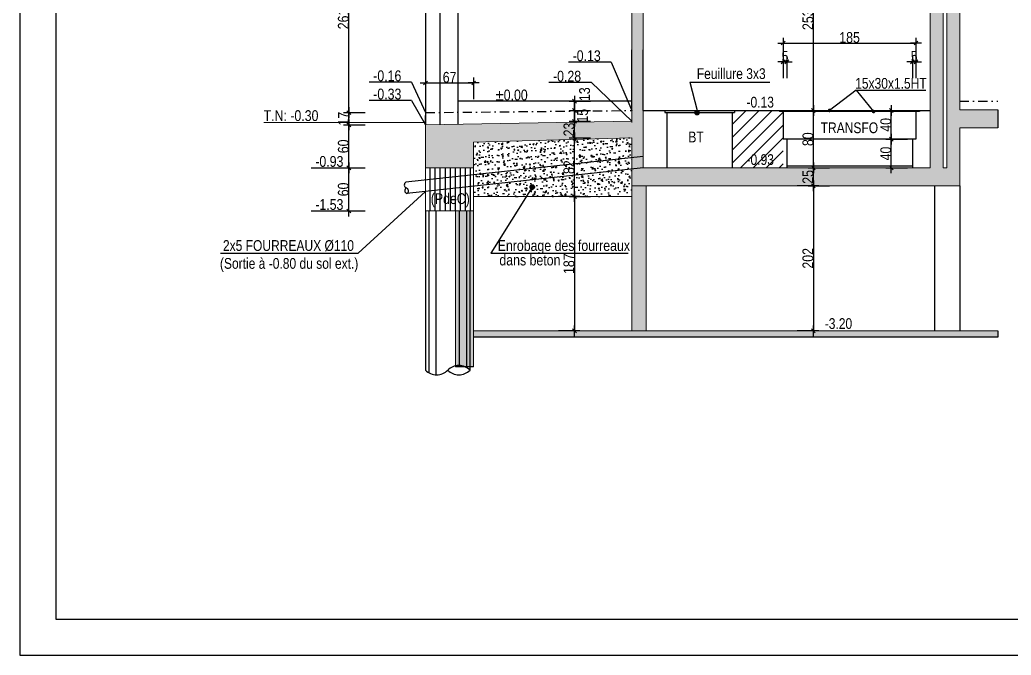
# Model space of a CAD drawing. Header units: centimetres. Extents: x 21705 to 42035, y -33238 to -31753.
# Drawn here: x 32216 to 33598, y -33238 to -32353 of the extents above; entities that cross this region are included whole.
import ezdxf
from ezdxf.enums import TextEntityAlignment as Align

# ---------------------------------------------------------------- set-up
doc = ezdxf.new("R2010")
doc.units = ezdxf.units.CM
doc.header["$LTSCALE"] = 25.4
doc.header["$PDMODE"] = 1
doc.header["$PDSIZE"] = -2
doc.linetypes.add('TIRETPTX2', pattern=[50.8, 25.4, -12.7, 0, -12.7])
for name, color, linetype in [('01_cote_gen', 4, 'Continuous'), ('01_fenetres', 171, 'Continuous'), ('01_linteaux', 2, 'Continuous'), ('01_poch_BN', 9, 'Continuous'), ('01_poch_murs', 253, 'Continuous'), ('01_resv', 32, 'Continuous'), ('01_texte', 230, 'Continuous'), ('AA_COTES', 2, 'Continuous')]:
    doc.layers.add(name, color=color, linetype=linetype)
doc.layers.add('01_murs_coup', color=5, linetype='Continuous', lineweight=60)
doc.styles.add('ARIAL NA', font='ARIALN.TTF')
doc.styles.add('MATTE_TXT', font='arial.ttf')
doc.styles.add('STYLE2', font='ARIALN.TTF')
doc.dimstyles.new('JB50', dxfattribs={"dimscale": 0.1, "dimtxt": 150, "dimasz": 15, "dimexe": 0.1, "dimexo": 0.1, "dimgap": 0.09, "dimtad": 1, "dimdec": 1, "dimdsep": 46, "dimtxsty": 'STYLE2', "dimblk1": 'BOND_G', "dimblk2": 'BOND_D', "dimsah": 1, "dimcen": 1.5, "dimdle": 0.01, "dimse1": 1, "dimse2": 1, "dimclrd": 4, "dimclre": 2, "dimclrt": 6, "dimazin": 2, "dimtfac": 2.333333, "dimtdec": 1, "dimtix": 1, "dimtmove": 2, "dimatfit": 3, "dimldrblk": 'BOND_G', "dimfxl": 1, "dimtolj": 1, "dimtzin": 0, "dimarcsym": 0})
pattern_1 = [(50, (5330.426, -2959.365), (18.218467, -1.5939086), [1.905, -20.955]), (355, (5330.426, -2959.365), (-3.524342, 19.1056845), [1.524, -16.764058]), (100.451445, (5331.944, -2959.498), (14.694125, 17.511775), [1.619001, -17.8090245]), (46.1842, (5330.426, -2954.285), (27.107904, -4.204233), [2.8575, -31.4325]), (96.63556, (5332.685, -2954.636), (23.740413, 24.742612), [2.428502, -26.71356]), (351.18415, (5330.426, -2954.285), (23.740413, 24.742612), [2.285997, -25.145973]), (21, (5332.966, -2955.555), (15.161439, -10.22652), [1.905, -20.955]), (326, (5332.966, -2955.555), (6.180203, 18.418797), [1.524, -16.764]), (71.451445, (5334.229, -2956.408), (21.341642, 8.192277), [1.619001, -17.808994]), (37.5, (5330.4255, -2959.3655), (0.3088603, 8.4555039), [0, -16.5608, 0, -17.018, 0, -16.8275]), (7.5, (5330.426, -2959.3655), (6.6819663, 10.0180575), [0, -9.7028, 0, -16.1798, 0, -6.4135]), (327.5, (5324.7613, -2959.3655), (13.5590595, -0.5728744), [0, -6.35, 0, -19.812, 0, -26.289]), (317.5, (5322.221, -2959.365), (14.812918, 2.542649), [0, -8.255, 0, -13.1572, 0, -18.669])]

# ---------------------------------------------------------------- blocks, each defined once
blk = doc.blocks.new('BOND_G')
at = {"layer": 'AA_COTES', "color": 0}
for p, q in [((0, -5), (0, 15)), ((5, 0), (-5, 0)), ((1.77, 1.77), (-1.77, -1.77))]:
    blk.add_line(p, q, dxfattribs=at)
blk = doc.blocks.new('BOND_D')
at = {"layer": 'AA_COTES', "color": 0}
for p, q in [((5, 0), (-5, 0)), ((-1.77, -1.77), (1.77, 1.77)), ((0, 5), (0, -15))]:
    blk.add_line(p, q, dxfattribs=at)
blk = doc.blocks.new('*D244')
at = {"layer": '01_cote_gen', "color": 4, "lineweight": -2, "ltscale": 3, "transparency": 16777216}
blk.add_line((33322.2, -32557.4), (33322.2, -32480.4), dxfattribs=at)
at = {"layer": 'Defpoints', "color": 0, "ltscale": 3, "transparency": 16777216}
for p in [(33322.2, -32478.9), (33335, -32478.9), (33335, -32558.9)]:
    blk.add_point(p, dxfattribs=at)
at = {"layer": '01_cote_gen', "color": 4, "lineweight": -2, "ltscale": 3, "transparency": 16777216, "xscale": 1.5, "yscale": 1.5, "zscale": 1.5}
for name, p, rotation in [('BOND_D', (33322.2, -32478.9), 90), ('BOND_G', (33322.2, -32558.9), 270)]:
    blk.add_blockref(name, p, dxfattribs=dict(at, rotation=rotation))
at = {"layer": '01_cote_gen', "color": 6, "ltscale": 3, "transparency": 16777216, "insert": (33314.6, -32518.9), "char_height": 15, "attachment_point": 5, "rotation": 90, "style": 'STYLE2'}
blk.add_mtext('\\A1;80', dxfattribs=at)
blk = doc.blocks.new('*D245')
at = {"layer": '01_cote_gen', "color": 4, "lineweight": -2, "ltscale": 3, "transparency": 16777216}
blk.add_line((33322.2, -32582.4), (33322.2, -32560.4), dxfattribs=at)
at = {"layer": 'Defpoints', "color": 0, "ltscale": 3, "transparency": 16777216}
for p in [(33322.2, -32558.9), (33344.7, -32558.9), (33344.7, -32583.9)]:
    blk.add_point(p, dxfattribs=at)
at = {"layer": '01_cote_gen', "color": 4, "lineweight": -2, "ltscale": 3, "transparency": 16777216, "xscale": 1.5, "yscale": 1.5, "zscale": 1.5}
for name, p, rotation in [('BOND_D', (33322.2, -32558.9), 90), ('BOND_G', (33322.2, -32583.9), 270)]:
    blk.add_blockref(name, p, dxfattribs=dict(at, rotation=rotation))
at = {"layer": '01_cote_gen', "color": 6, "ltscale": 3, "transparency": 16777216, "insert": (33314.6, -32571.4), "char_height": 15, "attachment_point": 5, "rotation": 90, "style": 'STYLE2'}
blk.add_mtext('\\A1;25', dxfattribs=at)
blk = doc.blocks.new('*D246')
at = {"layer": '01_cote_gen', "color": 4, "lineweight": -2, "ltscale": 3, "transparency": 16777216}
blk.add_line((33322.2, -32585.4), (33322.2, -32784.4), dxfattribs=at)
at = {"layer": 'Defpoints', "color": 0, "ltscale": 3, "transparency": 16777216}
for p in [(33355.5, -32583.9), (33322.2, -32785.9), (33355.5, -32785.9)]:
    blk.add_point(p, dxfattribs=at)
at = {"layer": '01_cote_gen', "color": 4, "lineweight": -2, "ltscale": 3, "transparency": 16777216, "xscale": 1.5, "yscale": 1.5, "zscale": 1.5}
for name, p, rotation in [('BOND_G', (33322.2, -32583.9), 90), ('BOND_D', (33322.2, -32785.9), 270)]:
    blk.add_blockref(name, p, dxfattribs=dict(at, rotation=rotation))
at = {"layer": '01_cote_gen', "color": 6, "ltscale": 3, "transparency": 16777216, "insert": (33314.6, -32684.9), "char_height": 15, "attachment_point": 5, "rotation": 90, "style": 'STYLE2'}
blk.add_mtext('\\A1;202', dxfattribs=at)
blk = doc.blocks.new('*D247')
at = {"layer": '01_cote_gen', "color": 4, "lineweight": -2, "ltscale": 3, "transparency": 16777216}
blk.add_line((33322.2, -32477.4), (33322.2, -32227.4), dxfattribs=at)
at = {"layer": 'Defpoints', "color": 0, "ltscale": 3, "transparency": 16777216}
for p in [(33322.2, -32225.9), (33358.1, -32225.9), (33351.2, -32478.9)]:
    blk.add_point(p, dxfattribs=at)
at = {"layer": '01_cote_gen', "color": 4, "lineweight": -2, "ltscale": 3, "transparency": 16777216, "xscale": 1.5, "yscale": 1.5, "zscale": 1.5}
for name, p, rotation in [('BOND_D', (33322.2, -32225.9), 90), ('BOND_G', (33322.2, -32478.9), 270)]:
    blk.add_blockref(name, p, dxfattribs=dict(at, rotation=rotation))
at = {"layer": '01_cote_gen', "color": 6, "ltscale": 3, "transparency": 16777216, "insert": (33314.6, -32352.4), "char_height": 15, "attachment_point": 5, "rotation": 90, "style": 'STYLE2'}
blk.add_mtext('\\A1;253', dxfattribs=at)
blk = doc.blocks.new('*D337')
at = {"layer": '01_poch_murs', "color": 4, "lineweight": -2, "transparency": 16777216}
blk.add_line((32674.9, -32497.4), (32674.9, -32483.4), dxfattribs=at)
at = {"layer": 'Defpoints', "color": 0, "transparency": 16777216}
for p in [(32674.9, -32481.9), (32738.5, -32481.9), (32697.4, -32498.9)]:
    blk.add_point(p, dxfattribs=at)
at = {"layer": '01_poch_murs', "color": 4, "lineweight": -2, "transparency": 16777216, "xscale": 1.5, "yscale": 1.5, "zscale": 1.5}
for name, p, rotation in [('BOND_D', (32674.9, -32481.9), 90), ('BOND_G', (32674.9, -32498.9), 270)]:
    blk.add_blockref(name, p, dxfattribs=dict(at, rotation=rotation))
at = {"layer": '01_poch_murs', "color": 6, "transparency": 16777216, "insert": (32667.3, -32490.4), "char_height": 15, "attachment_point": 5, "rotation": 90, "style": 'STYLE2'}
blk.add_mtext('\\A1;17', dxfattribs=at)
blk = doc.blocks.new('*D338')
at = {"layer": '01_poch_murs', "color": 4, "lineweight": -2, "transparency": 16777216}
blk.add_line((32989.3, -32477.4), (32989.3, -32467.4), dxfattribs=at)
at = {"layer": 'Defpoints', "color": 0, "transparency": 16777216}
for p in [(32989.3, -32465.9), (33006.1, -32465.9), (33006.1, -32478.9)]:
    blk.add_point(p, dxfattribs=at)
at = {"layer": '01_poch_murs', "color": 4, "lineweight": -2, "transparency": 16777216, "xscale": 1.5, "yscale": 1.5, "zscale": 1.5}
for name, p, rotation in [('BOND_D', (32989.3, -32465.9), 90), ('BOND_G', (32989.3, -32478.9), 270)]:
    blk.add_blockref(name, p, dxfattribs=dict(at, rotation=rotation))
at = {"layer": '01_poch_murs', "color": 6, "transparency": 16777216, "insert": (33003.4, -32456.2), "char_height": 15, "attachment_point": 5, "rotation": 90, "style": 'STYLE2'}
blk.add_mtext('\\A1;13', dxfattribs=at)
blk = doc.blocks.new('*D332')
at = {"layer": '01_resv', "color": 4, "lineweight": -2, "ltscale": 3, "transparency": 16777216}
blk.add_line((32989.3, -32600.4), (32989.3, -32784.4), dxfattribs=at)
at = {"layer": 'Defpoints', "color": 0, "ltscale": 3, "transparency": 16777216}
for p in [(32971.9, -32598.9), (32989.3, -32785.9), (33081.6, -32785.9)]:
    blk.add_point(p, dxfattribs=at)
at = {"layer": '01_resv', "color": 4, "lineweight": -2, "ltscale": 3, "transparency": 16777216, "xscale": 1.5, "yscale": 1.5, "zscale": 1.5}
for name, p, rotation in [('BOND_G', (32989.3, -32598.9), 90), ('BOND_D', (32989.3, -32785.9), 270)]:
    blk.add_blockref(name, p, dxfattribs=dict(at, rotation=rotation))
at = {"layer": '01_resv', "color": 6, "ltscale": 3, "transparency": 16777216, "insert": (32981.6, -32692.4), "char_height": 15, "attachment_point": 5, "rotation": 90, "style": 'STYLE2'}
blk.add_mtext('\\A1;187', dxfattribs=at)
blk = doc.blocks.new('*D333')
at = {"layer": '01_resv', "color": 4, "lineweight": -2, "ltscale": 3, "transparency": 16777216}
blk.add_line((32989.3, -32597.4), (32989.3, -32518.4), dxfattribs=at)
at = {"layer": 'Defpoints', "color": 0, "ltscale": 3, "transparency": 16777216}
for p in [(32989.3, -32516.9), (32992.3, -32516.9), (33023.8, -32598.9)]:
    blk.add_point(p, dxfattribs=at)
at = {"layer": '01_resv', "color": 4, "lineweight": -2, "ltscale": 3, "transparency": 16777216, "xscale": 1.5, "yscale": 1.5, "zscale": 1.5}
for name, p, rotation in [('BOND_D', (32989.3, -32516.9), 90), ('BOND_G', (32989.3, -32598.9), 270)]:
    blk.add_blockref(name, p, dxfattribs=dict(at, rotation=rotation))
at = {"layer": '01_resv', "color": 6, "ltscale": 3, "transparency": 16777216, "insert": (32981.6, -32557.9), "char_height": 15, "attachment_point": 5, "rotation": 90, "style": 'STYLE2'}
blk.add_mtext('\\A1;82', dxfattribs=at)
blk = doc.blocks.new('*D334')
at = {"layer": '01_cote_gen', "color": 4, "lineweight": -2, "transparency": 16777216}
blk.add_line((32989.3, -32515.4), (32989.3, -32495.4), dxfattribs=at)
at = {"layer": 'Defpoints', "color": 0, "transparency": 16777216}
for p in [(32989.3, -32493.9), (33010.9, -32493.9), (33006.6, -32516.9)]:
    blk.add_point(p, dxfattribs=at)
at = {"layer": '01_cote_gen', "color": 4, "lineweight": -2, "transparency": 16777216, "xscale": 1.5, "yscale": 1.5, "zscale": 1.5}
for name, p, rotation in [('BOND_D', (32989.3, -32493.9), 90), ('BOND_G', (32989.3, -32516.9), 270)]:
    blk.add_blockref(name, p, dxfattribs=dict(at, rotation=rotation))
at = {"layer": '01_cote_gen', "color": 6, "transparency": 16777216, "insert": (32981.6, -32505.4), "char_height": 15, "attachment_point": 5, "rotation": 90, "style": 'STYLE2'}
blk.add_mtext('\\A1;23', dxfattribs=at)
blk = doc.blocks.new('*D335')
at = {"layer": '01_cote_gen', "color": 4, "lineweight": -2, "transparency": 16777216}
blk.add_line((32989.3, -32492.4), (32989.3, -32480.4), dxfattribs=at)
at = {"layer": 'Defpoints', "color": 0, "transparency": 16777216}
for p in [(32989.3, -32478.9), (33000.7, -32478.9), (33000.7, -32493.9)]:
    blk.add_point(p, dxfattribs=at)
at = {"layer": '01_cote_gen', "color": 4, "lineweight": -2, "transparency": 16777216, "xscale": 1.5, "yscale": 1.5, "zscale": 1.5}
for name, p, rotation in [('BOND_D', (32989.3, -32478.9), 90), ('BOND_G', (32989.3, -32493.9), 270)]:
    blk.add_blockref(name, p, dxfattribs=dict(at, rotation=rotation))
at = {"layer": '01_cote_gen', "color": 6, "transparency": 16777216, "insert": (33000.5, -32486.2), "char_height": 15, "attachment_point": 5, "rotation": 90, "style": 'STYLE2'}
blk.add_mtext('\\A1;15', dxfattribs=at)
blk = doc.blocks.new('*D339')
at = {"layer": '01_cote_gen', "color": 4, "lineweight": -2, "transparency": 16777216}
blk.add_line((32674.9, -32617.4), (32674.9, -32560.4), dxfattribs=at)
at = {"layer": 'Defpoints', "color": 0, "transparency": 16777216}
for p in [(32674.9, -32558.9), (32738.5, -32558.9), (32738.5, -32618.9)]:
    blk.add_point(p, dxfattribs=at)
at = {"layer": '01_cote_gen', "color": 4, "lineweight": -2, "transparency": 16777216, "xscale": 1.5, "yscale": 1.5, "zscale": 1.5}
for name, p, rotation in [('BOND_D', (32674.9, -32558.9), 90), ('BOND_G', (32674.9, -32618.9), 270)]:
    blk.add_blockref(name, p, dxfattribs=dict(at, rotation=rotation))
at = {"layer": '01_cote_gen', "color": 6, "transparency": 16777216, "insert": (32667.2, -32588.9), "char_height": 15, "attachment_point": 5, "rotation": 90, "style": 'STYLE2'}
blk.add_mtext('\\A1;60', dxfattribs=at)
blk = doc.blocks.new('*D336')
at = {"layer": '01_cote_gen', "color": 4, "lineweight": -2, "transparency": 16777216}
blk.add_line((32674.9, -32557.4), (32674.9, -32500.4), dxfattribs=at)
at = {"layer": 'Defpoints', "color": 0, "transparency": 16777216}
for p in [(32674.9, -32498.9), (32738.5, -32498.9), (32738.5, -32558.9)]:
    blk.add_point(p, dxfattribs=at)
at = {"layer": '01_cote_gen', "color": 4, "lineweight": -2, "transparency": 16777216, "xscale": 1.5, "yscale": 1.5, "zscale": 1.5}
for name, p, rotation in [('BOND_D', (32674.9, -32498.9), 90), ('BOND_G', (32674.9, -32558.9), 270)]:
    blk.add_blockref(name, p, dxfattribs=dict(at, rotation=rotation))
at = {"layer": '01_cote_gen', "color": 6, "transparency": 16777216, "insert": (32667.2, -32528.9), "char_height": 15, "attachment_point": 5, "rotation": 90, "style": 'STYLE2'}
blk.add_mtext('\\A1;60', dxfattribs=at)
blk = doc.blocks.new('*D340')
at = {"layer": '01_murs_coup', "color": 4, "linetype": 'Continuous', "lineweight": -2, "transparency": 16777216}
blk.add_line((32783.2, -32440.5), (32847.2, -32440.5), dxfattribs=at)
at = {"layer": 'Defpoints', "color": 0, "linetype": 'Continuous', "transparency": 16777216}
for p in [(32848.7, -32440.5), (32781.7, -32507.8), (32848.7, -32522.9)]:
    blk.add_point(p, dxfattribs=at)
at = {"layer": '01_murs_coup', "color": 4, "linetype": 'Continuous', "lineweight": -2, "transparency": 16777216, "xscale": 1.5, "yscale": 1.5, "zscale": 1.5, "rotation": 180}
blk.add_blockref('BOND_G', (32781.7, -32440.5), dxfattribs=at)
at = {"layer": '01_murs_coup', "color": 4, "linetype": 'Continuous', "lineweight": -2, "transparency": 16777216, "xscale": 1.5, "yscale": 1.5, "zscale": 1.5}
blk.add_blockref('BOND_D', (32848.7, -32440.5), dxfattribs=at)
at = {"layer": '01_murs_coup', "color": 6, "linetype": 'Continuous', "lineweight": 5, "transparency": 16777216, "insert": (32815.2, -32432.8), "char_height": 15, "attachment_point": 5, "style": 'STYLE2'}
blk.add_mtext('\\A1;67', dxfattribs=at)
blk = doc.blocks.new('*D341')
at = {"layer": '01_resv', "color": 4, "lineweight": -2, "ltscale": 0.5, "transparency": 16777216}
blk.add_line((32674.9, -32480.4), (32674.9, -32222.4), dxfattribs=at)
at = {"layer": 'Defpoints', "color": 0, "ltscale": 0.5, "transparency": 16777216}
for p in [(32674.9, -32220.9), (32789.7, -32220.9), (32697.4, -32481.9)]:
    blk.add_point(p, dxfattribs=at)
at = {"layer": '01_resv', "color": 4, "lineweight": -2, "ltscale": 0.5, "transparency": 16777216, "xscale": 1.5, "yscale": 1.5, "zscale": 1.5}
for name, p, rotation in [('BOND_D', (32674.9, -32220.9), 90), ('BOND_G', (32674.9, -32481.9), 270)]:
    blk.add_blockref(name, p, dxfattribs=dict(at, rotation=rotation))
at = {"layer": '01_resv', "color": 6, "ltscale": 0.5, "transparency": 16777216, "insert": (32667.2, -32351.4), "char_height": 15, "attachment_point": 5, "rotation": 90, "style": 'STYLE2'}
blk.add_mtext('\\A1;261', dxfattribs=at)
blk = doc.blocks.new('*D373')
at = {"layer": '01_poch_BN', "color": 4, "lineweight": -2, "ltscale": 0.5, "transparency": 16777216}
blk.add_line((33281.6, -32385), (33463.6, -32385), dxfattribs=at)
at = {"layer": 'Defpoints', "color": 0, "ltscale": 0.5, "transparency": 16777216}
for p in [(33465.1, -32385), (33280.1, -32490.5), (33465.1, -32485.1)]:
    blk.add_point(p, dxfattribs=at)
at = {"layer": '01_poch_BN', "color": 4, "lineweight": -2, "ltscale": 0.5, "transparency": 16777216, "xscale": 1.5, "yscale": 1.5, "zscale": 1.5, "rotation": 180}
blk.add_blockref('BOND_G', (33280.1, -32385), dxfattribs=at)
at = {"layer": '01_poch_BN', "color": 4, "lineweight": -2, "ltscale": 0.5, "transparency": 16777216, "xscale": 1.5, "yscale": 1.5, "zscale": 1.5}
blk.add_blockref('BOND_D', (33465.1, -32385), dxfattribs=at)
at = {"layer": '01_poch_BN', "color": 6, "ltscale": 0.5, "transparency": 16777216, "insert": (33372.6, -32377.3), "char_height": 15, "attachment_point": 5, "style": 'STYLE2'}
blk.add_mtext('\\A1;185', dxfattribs=at)
blk = doc.blocks.new('*D374')
at = {"layer": '01_poch_BN', "color": 4, "lineweight": -2, "ltscale": 0.5, "transparency": 16777216}
for p, q in [((33278.6, -32411.2), (33277.1, -32411.2)), ((33285.1, -32411.2), (33280.1, -32411.2)), ((33286.6, -32411.2), (33288.1, -32411.2))]:
    blk.add_line(p, q, dxfattribs=at)
at = {"layer": 'Defpoints', "color": 0, "ltscale": 0.5, "transparency": 16777216}
for p in [(33280.1, -32411.2), (33280.1, -32480.4), (33285.1, -32518.9)]:
    blk.add_point(p, dxfattribs=at)
at = {"layer": '01_poch_BN', "color": 4, "lineweight": -2, "ltscale": 0.5, "transparency": 16777216, "xscale": 1.5, "yscale": 1.5, "zscale": 1.5}
blk.add_blockref('BOND_D', (33280.1, -32411.2), dxfattribs=at)
at = {"layer": '01_poch_BN', "color": 4, "lineweight": -2, "ltscale": 0.5, "transparency": 16777216, "xscale": 1.5, "yscale": 1.5, "zscale": 1.5, "rotation": 180}
blk.add_blockref('BOND_G', (33285.1, -32411.2), dxfattribs=at)
at = {"layer": '01_poch_BN', "color": 6, "ltscale": 0.5, "transparency": 16777216, "insert": (33282.6, -32403.5), "char_height": 15, "attachment_point": 5, "style": 'STYLE2'}
blk.add_mtext('\\A1;5', dxfattribs=at)
blk = doc.blocks.new('*D375')
at = {"layer": '01_poch_BN', "color": 4, "lineweight": -2, "ltscale": 0.5, "transparency": 16777216}
for p, q in [((33458.6, -32411.2), (33457.1, -32411.2)), ((33465.1, -32411.2), (33460.1, -32411.2)), ((33466.6, -32411.2), (33468.1, -32411.2))]:
    blk.add_line(p, q, dxfattribs=at)
at = {"layer": 'Defpoints', "color": 0, "ltscale": 0.5, "transparency": 16777216}
for p in [(33460.1, -32403.7), (33465.1, -32399.9), (33460.1, -32411.2)]:
    blk.add_point(p, dxfattribs=at)
at = {"layer": '01_poch_BN', "color": 4, "lineweight": -2, "ltscale": 0.5, "transparency": 16777216, "xscale": 1.5, "yscale": 1.5, "zscale": 1.5}
blk.add_blockref('BOND_D', (33460.1, -32411.2), dxfattribs=at)
at = {"layer": '01_poch_BN', "color": 4, "lineweight": -2, "ltscale": 0.5, "transparency": 16777216, "xscale": 1.5, "yscale": 1.5, "zscale": 1.5, "rotation": 180}
blk.add_blockref('BOND_G', (33465.1, -32411.2), dxfattribs=at)
at = {"layer": '01_poch_BN', "color": 6, "ltscale": 0.5, "transparency": 16777216, "insert": (33462.6, -32403.5), "char_height": 15, "attachment_point": 5, "style": 'STYLE2'}
blk.add_mtext('\\A1;5', dxfattribs=at)
blk = doc.blocks.new('*D376')
at = {"layer": '01_poch_BN', "color": 4, "lineweight": -2, "ltscale": 0.5, "transparency": 16777216}
blk.add_line((33430.7, -32557.4), (33430.7, -32520.4), dxfattribs=at)
at = {"layer": 'Defpoints', "color": 0, "ltscale": 0.5, "transparency": 16777216}
for p in [(33430.7, -32518.9), (33460.1, -32518.9), (33460.1, -32558.9)]:
    blk.add_point(p, dxfattribs=at)
at = {"layer": '01_poch_BN', "color": 4, "lineweight": -2, "ltscale": 0.5, "transparency": 16777216, "xscale": 1.5, "yscale": 1.5, "zscale": 1.5}
for name, p, rotation in [('BOND_D', (33430.7, -32518.9), 90), ('BOND_G', (33430.7, -32558.9), 270)]:
    blk.add_blockref(name, p, dxfattribs=dict(at, rotation=rotation))
at = {"layer": '01_poch_BN', "color": 6, "ltscale": 0.5, "transparency": 16777216, "insert": (33423.1, -32538.9), "char_height": 15, "attachment_point": 5, "rotation": 90, "style": 'STYLE2'}
blk.add_mtext('\\A1;40', dxfattribs=at)
blk = doc.blocks.new('*D377')
at = {"layer": '01_poch_BN', "color": 4, "lineweight": -2, "ltscale": 0.5, "transparency": 16777216}
blk.add_line((33430.7, -32517.4), (33430.7, -32480.4), dxfattribs=at)
at = {"layer": 'Defpoints', "color": 0, "ltscale": 0.5, "transparency": 16777216}
for p in [(33430.7, -32478.9), (33477.6, -32478.9), (33449.4, -32518.9)]:
    blk.add_point(p, dxfattribs=at)
at = {"layer": '01_poch_BN', "color": 4, "lineweight": -2, "ltscale": 0.5, "transparency": 16777216, "xscale": 1.5, "yscale": 1.5, "zscale": 1.5}
for name, p, rotation in [('BOND_D', (33430.7, -32478.9), 90), ('BOND_G', (33430.7, -32518.9), 270)]:
    blk.add_blockref(name, p, dxfattribs=dict(at, rotation=rotation))
at = {"layer": '01_poch_BN', "color": 6, "ltscale": 0.5, "transparency": 16777216, "insert": (33423.1, -32498.9), "char_height": 15, "attachment_point": 5, "rotation": 90, "style": 'STYLE2'}
blk.add_mtext('\\A1;40', dxfattribs=at)

msp = doc.modelspace()

# ---------------------------------------------------------------- hatches: boundary and pattern name
at = {"layer": '01_poch_BN', "ltscale": 0.5}
h = msp.add_hatch(color=256, dxfattribs=at)
h.dxf.hatch_style = 1
h.paths.add_polyline_path([(33085.06, -32128.87), (33069.06, -32128.87), (33069.06, -32180.87), (33085.06, -32180.87)], flags=17)
h.paths.add_polyline_path([(33579.23, -32180.87), (32797.67, -32180.87), (32797.67, -32115.87), (32781.67, -32115.87), (32781.67, -32220.87), (32797.67, -32220.87), (32797.67, -32200.87), (33508.11, -32200.87), (33508.11, -32502.87), (33508.11, -32558.87), (33503.06, -32558.87), (33503.06, -32205.87), (33069.06, -32205.87), (33069.06, -32225.87), (33485.06, -32225.87), (33485.06, -32558.87), (33085.06, -32558.87), (33069.06, -32560.61), (33069.06, -32583.87), (33526.11, -32583.87), (33526.11, -32502.87), (33579.23, -32502.87), (33579.23, -32477.87), (33526.11, -32477.87), (33526.11, -32200.87), (33579.23, -32200.87)])
h.paths.add_polyline_path([(33089.06, -32583.87), (33069.06, -32583.87), (33069.06, -32598.87), (33069.06, -32785.87), (33089.06, -32785.87)])
h.paths.add_polyline_path([(33085.06, -32478.87), (33069.06, -32478.87), (33069.06, -32493.87), (32781.67, -32498.87), (32781.67, -32558.87), (32848.67, -32558.87), (32848.67, -32522.87), (33069.06, -32516.87), (33069.06, -32544.55), (33085.06, -32542.81)], flags=17)
h.paths.add_polyline_path([(33330.1, -32584.56), (33330.1, -32557.94), (33298.87, -32557.94), (33298.87, -32584.56)], flags=9)
h.paths.add_polyline_path([(33330.1, -32228.99), (33330.1, -32202.38), (33298.87, -32202.38), (33298.87, -32228.99)], flags=25)
h.paths.add_polyline_path([(33351.93, -32220.79), (33351.93, -32203.73), (33320.7, -32203.73), (33320.7, -32220.79)], flags=24)
h.paths.add_polyline_path([(33330.1, -32203.99), (33330.1, -32177.38), (33298.87, -32177.38), (33298.87, -32203.99)], flags=25)
h.paths.add_polyline_path([(32997.16, -32518.5), (32997.16, -32491.89), (32965.93, -32491.89), (32965.93, -32518.5)], flags=24)
h.paths.add_polyline_path([(33018.51, -32510.86), (33018.51, -32484.25), (32987.29, -32484.25), (32987.29, -32510.86)], flags=24)
h = msp.add_hatch(color=256, dxfattribs=at)
h.dxf.hatch_style = 1
h.paths.add_polyline_path([(33085.06, -32285.87), (33069.06, -32285.87), (33069.06, -32478.87), (33085.06, -32478.87)])
h = msp.add_hatch(color=256, dxfattribs=at)
h.dxf.hatch_style = 1
h.paths.add_polyline_path([(33085.06, -32542.81), (33069.06, -32544.55), (33069.06, -32560.61), (33085.06, -32558.87)])
h = msp.add_hatch(color=256, dxfattribs=at)
h.dxf.hatch_style = 1
h.paths.add_polyline_path([(32828.67, -32618.87), (32823.67, -32618.87), (32823.67, -32834.64, -0.058271), (32828.67, -32834.18)])
h.paths.add_polyline_path([(32838.67, -32618.87), (32828.67, -32618.87), (32828.67, -32834.18, -0.1036878), (32837.31, -32836.2), (32838.67, -32836.2)])
h.paths.add_polyline_path([(32843.67, -32618.87), (32838.67, -32618.87), (32838.67, -32836.2), (32843.67, -32836.2)])
h.paths.add_polyline_path([(32848.67, -32618.87), (32843.67, -32618.87), (32843.67, -32836.2), (32848.67, -32836.2)])
at = {"layer": '01_poch_BN', "ltscale": 3}
h = msp.add_hatch(color=256, dxfattribs=at)
h.dxf.hatch_style = 1
h.paths.add_polyline_path([(33579.23, -32785.87), (32848.67, -32785.87), (32848.67, -32794.52), (33579.23, -32794.52)])
at = {"layer": '01_poch_murs', "ltscale": 3}
h = msp.add_hatch(dxfattribs=at)
h.set_pattern_fill('ANSI31', color=256, scale=4)
h.set_pattern_definition([(45, (748.226, -6874.946), (-8.980256, 8.980256), [])])
h.paths.add_polyline_path([(33225.14, -32558.98), (33271.02, -32558.98), (33271.02, -32535.99), (33225.14, -32535.99)], flags=9)
h.paths.add_polyline_path([(33280.06, -32558.87), (33280.06, -32478.87), (33212.06, -32478.87), (33212.06, -32481.87), (33209.06, -32481.87), (33209.06, -32558.87)])
at = {"layer": '01_poch_murs', "ltscale": 0.5}
h = msp.add_hatch(dxfattribs=at)
h.set_pattern_fill('AR-CONC', color=256, scale=0.1)
h.set_pattern_definition(pattern_1)
h.paths.add_polyline_path([(33069.06, -32516.87), (32848.67, -32522.87), (32848.67, -32526.87), (32848.67, -32568.57), (33069.06, -32544.55)])
h.paths.add_polyline_path([(33042.7, -32570.11), (33042.7, -32543.5), (33011.47, -32543.5), (33011.47, -32570.11)])
at = {"layer": '01_poch_murs', "ltscale": 3}
h = msp.add_hatch(dxfattribs=at)
h.set_pattern_fill('AR-CONC', color=256, scale=0.1)
h.set_pattern_definition(pattern_1)
h.paths.add_polyline_path([(33069.06, -32552.77), (33069.06, -32544.55), (32848.67, -32568.57), (32848.67, -32576.56)])
h.paths.add_polyline_path([(33069.06, -32560.61), (33069.06, -32552.77), (32848.67, -32576.56), (32848.67, -32584.65)])
edge = h.paths.add_edge_path()
edge.add_line((33069.06, -32560.61), (32848.67, -32584.65))
edge.add_line((32848.67, -32584.65), (32848.67, -32598.87))
edge.add_line((32848.67, -32598.87), (32916.02, -32598.87))
edge.add_line((32916.02, -32598.87), (32917.39, -32587.5))
edge.add_arc((32917.89, -32585.57), 2, 180, 255.63934, ccw=False)
edge.add_arc((32917.89, -32585.57), 2, 0, 180, ccw=False)
edge.add_arc((32917.89, -32585.57), 2, -104.36066, 0, ccw=False)
edge.add_line((32917.39, -32587.5), (32916.02, -32598.87))
edge.add_line((32916.02, -32598.87), (33069.06, -32598.87))
edge.add_line((33069.06, -32598.87), (33069.06, -32583.87))
edge.add_line((33069.06, -32583.87), (33069.06, -32560.61))
h.paths.add_polyline_path([(33042.7, -32570.11), (33042.7, -32543.5), (33011.47, -32543.5), (33011.47, -32570.11)])

# ---------------------------------------------------------------- linework, layer by layer
at = {"layer": '01_fenetres', "ltscale": 30}
for p, q in [((32266.33, -31802.82), (32266.33, -33187.82)), ((32266.33, -33187.82), (34266.33, -33187.82))]:
    msp.add_line(p, q, dxfattribs=at)
at = {"layer": '01_linteaux', "linetype": 'Continuous'}
for p, q in [((32781.67, -32220.87), (32781.67, -32498.13)), ((32801.67, -32220.87), (32801.67, -32497.78)), ((32826.67, -32220.87), (32826.67, -32498.08)), ((33069.06, -32478.87), (33069.06, -32394.6)), ((33085.06, -32478.87), (33085.06, -32394.6)), ((33069.06, -32465.87), (32826.67, -32465.87)), ((33085.06, -32478.87), (33115.06, -32478.87)), ((33115.06, -32478.87), (33115.06, -32481.87)), ((33115.06, -32478.87), (33212.06, -32478.87)), ((33115.06, -32481.87), (33118.06, -32481.87)), ((33118.06, -32481.87), (33118.06, -32558.87)), ((33118.06, -32481.87), (33209.06, -32481.87)), ((33209.06, -32481.87), (33209.06, -32558.87)), ((33209.06, -32481.87), (33212.06, -32481.87)), ((33212.06, -32478.87), (33212.06, -32481.87)), ((33212.06, -32478.87), (33275.06, -32478.87)), ((33275.06, -32478.87), (33470.06, -32478.87)), ((33275.06, -32478.87), (33275.06, -32480.37)), ((33470.06, -32480.37), (33275.06, -32480.37)), ((33354.06, -32480.37), (33275.06, -32480.37)), ((33280.06, -32480.37), (33280.06, -32518.87)), ((33324.06, -32480.37), (33324.06, -32478.87)), ((33354.06, -32480.37), (33354.06, -32478.87)), ((33391.06, -32480.37), (33391.06, -32478.87)), ((33421.06, -32480.37), (33421.06, -32478.87)), ((33465.06, -32480.37), (33465.06, -32518.87)), ((33470.06, -32478.87), (33485.06, -32478.87)), ((33470.06, -32478.87), (33470.06, -32480.37)), ((33465.06, -32518.87), (33280.06, -32518.87)), ((33285.06, -32518.87), (33285.06, -32558.87)), ((33460.06, -32518.87), (33460.06, -32558.87)), ((33085.06, -32542.81), (32754.3, -32578.85)), ((33085.06, -32558.87), (32755.67, -32594.8)), ((33285.06, -32555.87), (33460.06, -32555.87)), ((33491.11, -32583.87), (33491.11, -32785.87)), ((33526.11, -32583.87), (33526.11, -32785.87)), ((32781.67, -32618.87), (32781.67, -32836.2))]:
    msp.add_line(p, q, dxfattribs=at)
at = {"layer": '01_linteaux', "linetype": 'TIRETPTX2', "ltscale": 0.02}
for p, q in [((33526.11, -32465.87), (33579.23, -32465.87)), ((32781.67, -32481.87), (33069.06, -32478.87)), ((32781.67, -32498.87), (32781.67, -32481.87))]:
    msp.add_line(p, q, dxfattribs=at)
at = {"layer": '01_linteaux'}
for p, q in [((32781.67, -32618.87), (32781.67, -32840.72)), ((32843.67, -32840.72), (32843.67, -32618.87)), ((32843.67, -32840.72), (32843.67, -32618.87))]:
    msp.add_line(p, q, dxfattribs=at)
at = {"layer": '01_linteaux', "linetype": 'Continuous'}
for centre, start, end in [((32756.46, -32582.68), 119.37353, 250.42289), ((32757.14, -32590.65), 119.37353, 250.42289), ((32753.51, -32590.97), 299.37353, 70.42289)]:
    msp.add_arc(centre, 4.39, start, end, dxfattribs=at)
at = {"layer": '01_linteaux'}
for centre, start, end in [((32828.17, -32855.79), 44.19387, 135.80613), ((32828.17, -32855.79), 44.19387, 135.80613), ((32797.17, -32825.65), 224.19387, 315.80613), ((32828.17, -32825.65), 224.19387, 315.80613)]:
    msp.add_arc(centre, 21.62, start, end, dxfattribs=at)
at = {"layer": '01_murs_coup', "linetype": 'Continuous', "lineweight": 5}
for p, q in [((33508.11, -32200.87), (33508.11, -32502.87)), ((33526.11, -32200.87), (33526.11, -32477.87)), ((33503.06, -32205.87), (33503.06, -32558.87)), ((33485.06, -32225.87), (33485.06, -32558.87)), ((33069.06, -32285.87), (33069.06, -32495.87)), ((33085.06, -32285.87), (33085.06, -32558.87)), ((33069.06, -32394.6), (33069.06, -32493.87)), ((33085.06, -32394.6), (33085.06, -32558.87)), ((33526.11, -32477.87), (33579.23, -32477.87)), ((33069.06, -32478.87), (33069.06, -32493.87)), ((33085.06, -32478.87), (33085.06, -32558.87)), ((32781.67, -32495.87), (32556.49, -32495.87)), ((32781.67, -32498.87), (33069.06, -32493.87)), ((32781.67, -32618.87), (32781.67, -32498.87)), ((33508.11, -32502.87), (33508.11, -32558.87)), ((33526.11, -32502.87), (33579.23, -32502.87)), ((33526.11, -32502.87), (33526.11, -32583.87)), ((32848.67, -32522.87), (33069.06, -32516.87)), ((33069.06, -32516.87), (33069.06, -32785.87)), ((32848.67, -32558.87), (32848.67, -32522.87)), ((32848.67, -32558.87), (32781.67, -32558.87)), ((32848.67, -32618.87), (32848.67, -32558.87)), ((33485.06, -32558.87), (33085.06, -32558.87)), ((33508.11, -32558.87), (33503.06, -32558.87)), ((33069.06, -32583.87), (33526.11, -32583.87)), ((33069.06, -32583.87), (33069.06, -32598.87)), ((33089.06, -32583.87), (33089.06, -32785.87)), ((32848.67, -32598.87), (33069.06, -32598.87)), ((32848.67, -32618.87), (32781.67, -32618.87)), ((32823.67, -32618.87), (32823.67, -32836.2)), ((32848.67, -32618.87), (32848.67, -32836.2)), ((32848.67, -32785.87), (33579.23, -32785.87))]:
    msp.add_line(p, q, dxfattribs=at)
at = {"layer": '01_poch_BN', "ltscale": 3}
for p, q in [((33579.23, -32477.87), (33579.23, -32502.87)), ((33579.23, -32794.52), (32848.67, -32794.52)), ((33579.23, -32785.87), (33579.23, -32794.52)), ((32848.67, -32836.2), (32823.67, -32836.2)), ((32848.67, -32836.2), (32823.67, -32836.2)), ((32848.67, -32836.2), (32823.67, -32836.2)), ((32848.67, -32836.2), (32823.67, -32836.2))]:
    msp.add_line(p, q, dxfattribs=at)
at = {"layer": '01_poch_murs'}
for p, q in [((32788.3, -32618.87), (32788.3, -32558.87)), ((32795.3, -32618.87), (32795.3, -32558.87)), ((32802.3, -32618.87), (32802.3, -32558.87)), ((32809.3, -32618.87), (32809.3, -32558.87)), ((32816.3, -32618.87), (32816.3, -32558.87)), ((32823.3, -32618.87), (32823.3, -32558.87)), ((32830.3, -32618.87), (32830.3, -32558.87)), ((32837.3, -32618.87), (32837.3, -32558.87)), ((32844.3, -32618.87), (32844.3, -32558.87)), ((32786.67, -32844.55), (32786.67, -32618.87)), ((32796.67, -32847.26), (32796.67, -32618.87)), ((32828.67, -32618.87), (32828.67, -32834.18)), ((32828.67, -32618.87), (32828.67, -32834.18)), ((32838.67, -32618.87), (32838.67, -32836.89)), ((32838.67, -32618.87), (32838.67, -32836.89))]:
    msp.add_line(p, q, dxfattribs=at)
at = {"layer": '01_texte', "ltscale": 30}
for p, q in [((32216.33, -31752.82), (32216.33, -33237.82)), ((32216.33, -33237.82), (34316.33, -33237.82))]:
    msp.add_line(p, q, dxfattribs=at)
at = {"layer": '01_texte'}
for p, q in [((33040.15, -32411.59), (32980.83, -32411.59)), ((33040.15, -32411.59), (33069.06, -32478.87)), ((32762.29, -32439.55), (32702.97, -32439.55)), ((32762.29, -32439.55), (32781.67, -32481.87)), ((33012.84, -32440.12), (32953.51, -32440.12)), ((33069.06, -32493.87), (33012.84, -32440.12)), ((33150.02, -32439.27), (33261.6, -32439.27)), ((33150.02, -32439.27), (33160.04, -32478.87)), ((33381.86, -32450.78), (33344.73, -32478.87)), ((33381.86, -32450.78), (33478.68, -32450.78)), ((33381.86, -32450.78), (33406.06, -32480.37)), ((32762.29, -32464.95), (32702.97, -32464.95)), ((32762.29, -32464.95), (32781.67, -32498.87)), ((32622.22, -32558.87), (32667.39, -32558.87)), ((32930.35, -32585.57), (32872.55, -32677.51)), ((32687.68, -32677.51), (32781.67, -32591.96)), ((32622.22, -32618.87), (32667.39, -32618.87)), ((32496.2, -32677.51), (32687.68, -32677.51)), ((32872.55, -32677.51), (33064.04, -32677.51))]:
    msp.add_line(p, q, dxfattribs=at)
for points, const_width in [([(33158.04, -32481.87, 1), (33162.04, -32481.87, 1)], 4), ([(33343.48, -32478.87, 1), (33345.98, -32478.87, 1)], 2.5), ([(33404.81, -32480.37, 1), (33407.31, -32480.37, 1)], 2.5), ([(32928.35, -32585.57, 1), (32932.35, -32585.57, 1)], 4)]:
    msp.add_lwpolyline(points, format="xyb", close=True, dxfattribs=dict(at, const_width=const_width))

# ---------------------------------------------------------------- texts
at = {"layer": '01_texte', "style": 'ARIAL NA'}
for s, p in [('-0.13', (33006.24, -32414.62)), ('-0.16', (32728.39, -32442.58)), ('-0.28', (32978.93, -32443.14)), ('-0.33', (32728.39, -32467.97)), ('%%P0.00', (32901.59, -32469.32)), ('T.N: -0.30', (32594.25, -32498.07)), ('-0.93', (32647.64, -32561.89)), ('-1.53', (32647.64, -32621.89)), ('(PdeC)', (32816.15, -32613.74)), ('Enrobage des fourreaux  ', (32979.2, -32679.08)), ('dans beton', (32927.14, -32699.25))]:
    msp.add_text(s, height=15, dxfattribs=at).set_placement(p, align=Align.BOTTOM_CENTER)
at = {"layer": '01_texte', "style": 'MATTE_TXT', "width": 0.8}
for s, p in [('Feuillure 3x3', (33207.66, -32439.56)), ('  15x30x1.5HT', (33425.56, -32453.1)), ('-0.13', (33248.08, -32479.32)), ('TRANSFO', (33372.35, -32515)), ('BT', (33158.67, -32527.85)), ('-0.93', (33248.08, -32559.32)), ('2x5 FOURREAUX %%C110', (32590.66, -32679.08)), ('(Sortie à -0.80 du sol ext.) ', (32593.93, -32703.97)), ('-3.20', (33357.08, -32787.79))]:
    msp.add_text(s, height=15, dxfattribs=at).set_placement(p, align=Align.BOTTOM_CENTER)

# ---------------------------------------------------------------- dimensions: what is measured, and where the dimension line sits
at = {"layer": '01_cote_gen', "ltscale": 3}
for base, p1, p2, picture, middle in [((33322.23, -32225.87), (33351.22, -32478.87), (33358.12, -32225.87), '*D247', (33314.56, -32352.37)), ((33322.23, -32478.87), (33334.95, -32558.87), (33334.95, -32478.87), '*D244', (33314.56, -32518.87)), ((33322.23, -32558.87), (33344.74, -32583.87), (33344.73, -32558.87), '*D245', (33314.56, -32571.37)), ((33322.23, -32785.87), (33355.5, -32583.87), (33355.5, -32785.87), '*D246', (33314.56, -32684.87))]:
    dim = msp.add_linear_dim(base=base, p1=p1, p2=p2, angle=90, dimstyle='JB50', dxfattribs=at)
    dim.commit()
    dim.dimension.update_dxf_attribs({"geometry": picture, "text_midpoint": middle})
at = {"layer": '01_cote_gen'}
dim = msp.add_linear_dim(base=(32989.29, -32478.87), p1=(33000.75, -32493.87), p2=(33000.75, -32478.87), angle=90, dimstyle='JB50', dxfattribs=at)
dim.commit()
dim.dimension.update_dxf_attribs({"geometry": '*D335', "text_midpoint": (33000.51, -32486.21), "dimtype": 160})
for base, p1, p2, picture, middle in [((32674.89, -32498.87), (32738.48, -32558.87), (32738.48, -32498.87), '*D336', (32667.22, -32528.87)), ((32989.29, -32493.87), (33006.64, -32516.87), (33010.9, -32493.87), '*D334', (32981.62, -32505.37)), ((32674.89, -32558.87), (32738.48, -32618.87), (32738.48, -32558.87), '*D339', (32667.22, -32588.87))]:
    dim = msp.add_linear_dim(base=base, p1=p1, p2=p2, angle=90, dimstyle='JB50', dxfattribs=at)
    dim.commit()
    dim.dimension.update_dxf_attribs({"geometry": picture, "text_midpoint": middle})
at = {"layer": '01_murs_coup', "linetype": 'Continuous', "lineweight": 5}
dim = msp.add_linear_dim(base=(32848.67, -32440.52), p1=(32781.67, -32507.79), p2=(32848.67, -32522.87), dimstyle='JB50', dxfattribs=at)
dim.commit()
dim.dimension.update_dxf_attribs({"geometry": '*D340', "text_midpoint": (32815.17, -32432.85)})
at = {"layer": '01_poch_BN', "ltscale": 0.5}
for base, p1, p2, picture, middle in [((33465.06, -32384.95), (33280.06, -32490.52), (33465.06, -32485.14), '*D373', (33372.56, -32377.29)), ((33280.06, -32411.19), (33285.06, -32518.87), (33280.06, -32480.37), '*D374', (33282.56, -32403.55)), ((33460.06, -32411.19), (33465.06, -32399.93), (33460.06, -32403.69), '*D375', (33462.56, -32403.55))]:
    dim = msp.add_linear_dim(base=base, p1=p1, p2=p2, dimstyle='JB50', dxfattribs=at)
    dim.commit()
    dim.dimension.update_dxf_attribs({"geometry": picture, "text_midpoint": middle})
for base, p1, p2, picture, middle in [((33430.74, -32478.87), (33449.39, -32518.87), (33477.56, -32478.87), '*D377', (33423.07, -32498.87)), ((33430.74, -32518.87), (33460.06, -32558.87), (33460.06, -32518.87), '*D376', (33423.07, -32538.87))]:
    dim = msp.add_linear_dim(base=base, p1=p1, p2=p2, angle=90, dimstyle='JB50', dxfattribs=at)
    dim.commit()
    dim.dimension.update_dxf_attribs({"geometry": picture, "text_midpoint": middle})
at = {"layer": '01_poch_murs'}
dim = msp.add_linear_dim(base=(32989.29, -32465.87), p1=(33006.08, -32478.87), p2=(33006.08, -32465.87), angle=90, dimstyle='JB50', dxfattribs=at)
dim.commit()
dim.dimension.update_dxf_attribs({"geometry": '*D338', "text_midpoint": (33003.38, -32456.17), "dimtype": 160})
dim = msp.add_linear_dim(base=(32674.89, -32481.87), p1=(32697.39, -32498.87), p2=(32738.48, -32481.87), angle=90, dimstyle='JB50', dxfattribs=at)
dim.commit()
dim.dimension.update_dxf_attribs({"geometry": '*D337', "text_midpoint": (32667.35, -32490.37)})
at = {"layer": '01_resv', "ltscale": 0.5}
dim = msp.add_linear_dim(base=(32674.89, -32220.87), p1=(32697.39, -32481.87), p2=(32789.67, -32220.87), angle=90, dimstyle='JB50', dxfattribs=at)
dim.commit()
dim.dimension.update_dxf_attribs({"geometry": '*D341', "text_midpoint": (32667.22, -32351.37)})
at = {"layer": '01_resv', "ltscale": 3}
for base, p1, p2, picture, middle in [((32989.29, -32516.87), (33023.77, -32598.87), (32992.31, -32516.87), '*D333', (32981.62, -32557.87)), ((32989.29, -32785.87), (32971.85, -32598.87), (33081.58, -32785.87), '*D332', (32981.62, -32692.37))]:
    dim = msp.add_linear_dim(base=base, p1=p1, p2=p2, angle=90, dimstyle='JB50', dxfattribs=at)
    dim.commit()
    dim.dimension.update_dxf_attribs({"geometry": picture, "text_midpoint": middle})

doc.saveas('drawing.dxf')
